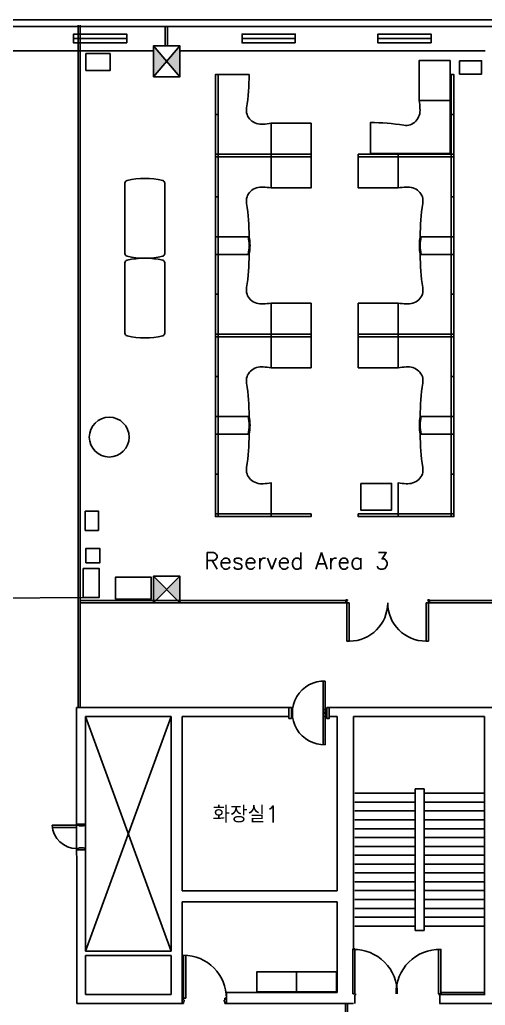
# Model space of a CAD drawing. Header units: millimetres. Extents: x -126150 to 252300, y 0 to 89100.
# Drawn here: x 169887 to 180406, y 40906 to 63165 of the extents above; entities that cross this region are included whole.
import ezdxf
from ezdxf.xclip import XClip

# ---------------------------------------------------------------- set-up
doc = ezdxf.new("R2010")
doc.units = ezdxf.units.MM
doc.header["$LTSCALE"] = 1500
doc.header["$XCLIPFRAME"] = 0
doc.linetypes.add('CEN', pattern=[62, 60, -1, 0, -1])
doc.layers.add('arch', color=8, linetype='Continuous')
doc.layers.add('XREF', color=7, linetype='CEN')
doc.styles.add('arch', font='romans.shx', dxfattribs={"bigfont": 'GHS.SHX'})

# ---------------------------------------------------------------- blocks, each defined once
blk = doc.blocks.new('탁자')
at = {"color": 0, "linetype": 'Continuous'}
for p, q in [((164955, 1018), (163361, 1018)), ((164955, 118), (163361, 118))]:
    blk.add_line(p, q, dxfattribs=at)
for centre, radius, start, end in [((165108, 568), 1850, 167.4156, 192.5844), ((163361, 958), 60, 90, 167.4156), ((164955, 958), 60, 12.5844, 90), ((163208, 568), 1850, 347.4156, 12.5844), ((163361, 178), 60, 192.5844, 270), ((164955, 178), 60, 270, 347.4156)]:
    blk.add_arc(centre, radius, start, end, dxfattribs=at)
blk = doc.blocks.new('문틀3')
at = {"color": 0}
for p, q in [((-15, 32), (-15, -38)), ((13, 32), (-15, 32)), ((13, -18), (13, 32)), ((-15, -38), (25, -38)), ((25, -18), (13, -18)), ((25, -38), (25, -18))]:
    blk.add_line(p, q, dxfattribs=at)
blk = doc.blocks.new('XR-사무동', base_point=(461, 408.4))
at = {"layer": 'arch'}
h = blk.add_hatch(color=256, dxfattribs=at)
h.dxf.hatch_style = 1
h.paths.add_polyline_path([(155731.1, 58724.7), (156031.1, 59074.7), (155731.1, 59424.7)])
h.paths.add_polyline_path([(156031.1, 59074.7), (156331.1, 58724.7), (156331.1, 59424.7)])
h = blk.add_hatch(color=256, dxfattribs=at)
h.dxf.hatch_style = 1
h.paths.add_polyline_path([(156331.1, 47444.7), (156031.1, 47144.7), (156331.1, 46844.7)])
h.paths.add_polyline_path([(155731.1, 47444.7), (155731.1, 46844.7), (156031.1, 47144.7)])
for p, q in [((137201.2, 60014.7), (198971.1, 60014.7)), ((154031.1, 44479.7), (154031.1, 59894.6)), ((154081.1, 44479.7), (154081.1, 59894.6)), ((137341.1, 59864.7), (198821.1, 59864.7)), ((156001.1, 59424.7), (156001.1, 59864.7)), ((156051.1, 59424.7), (156051.1, 59864.7)), ((155131.1, 59589.7), (153931.1, 59589.7)), ((158937.8, 59591.6), (157737.8, 59591.6)), ((162006.3, 59589.7), (160806.3, 59589.7)), ((150331.1, 59314.7), (155731.1, 59314.7)), ((155731.1, 58724.7), (156331.1, 59424.7)), ((155731.1, 59424.7), (156331.1, 58724.7)), ((156331.1, 59314.7), (163231.1, 59314.7)), ((155731.1, 46844.7), (156331.1, 47444.7)), ((155731.1, 47444.7), (156331.1, 46844.7)), ((137731.1, 46844.7), (154148.9, 46968.6)), ((154081.1, 46894.7), (160078.2, 46894.7)), ((154081.1, 46844.7), (160078.2, 46844.7)), ((160081.2, 46844.7), (160156.2, 46844.7)), ((160106.2, 46844.7), (160106.2, 45979.7)), ((160156.2, 46844.7), (160156.2, 45979.7)), ((161896.2, 46844.7), (161896.2, 45979.7)), ((161971.2, 46844.7), (161896.2, 46844.7)), ((161946.2, 46844.7), (161946.2, 45979.7)), ((161974.2, 46894.7), (170251.3, 46894.7)), ((161974.2, 46844.7), (170251.3, 46844.7)), ((160106.2, 45979.7), (160161.2, 45979.7)), ((161946.2, 45979.7), (161891.2, 45979.7)), ((153995.8, 44479.7), (158795.2, 44479.9)), ((154001.3, 37799.6), (153995.8, 44479.7)), ((159601.6, 44359.9), (159581.6, 44359.9)), ((159591.6, 44369.9), (159591.6, 44349.9)), ((159705.2, 44479.9), (163461.9, 44479.9)), ((154200.5, 38979.6), (154195.7, 44279.8)), ((154195.7, 44279.8), (156130.9, 44279.8)), ((154195.7, 44279.8), (156130.9, 38978.9)), ((156130.7, 44279.8), (154200.5, 38979.6)), ((156130.9, 44279.8), (156130.9, 38978.9)), ((156380.8, 44279.8), (156380.7, 40343.8)), ((156380.8, 44279.8), (158795.2, 44279.9)), ((156380.8, 44279.8), (156380.8, 42524.1)), ((159705.2, 44279.8), (159880.9, 44279.8)), ((159880.9, 44279.8), (159880.8, 40344.3)), ((160256.9, 44279.9), (160256.8, 39028)), ((160256.9, 44279.9), (163211.9, 44279.9)), ((163211.9, 44279.9), (163211.9, 38001.5)), ((160280.9, 42544.7), (161648.9, 42544.7)), ((161648.9, 42644.7), (161648.9, 39444.7)), ((161848.9, 42644.7), (161648.9, 42644.7)), ((161848.9, 42644.7), (161848.9, 39444.7)), ((161848.9, 42544.7), (163216.9, 42544.7)), ((161648.9, 42344.7), (160280.9, 42344.7)), ((163216.9, 42344.7), (161848.9, 42344.7)), ((161648.9, 42144.7), (160280.9, 42144.7)), ((163216.9, 42144.7), (161848.9, 42144.7)), ((161648.9, 41944.7), (160280.9, 41944.7)), ((163216.9, 41944.7), (161848.9, 41944.7)), ((153997.9, 41820.2), (153447.9, 41820.2)), ((153997.9, 41770.2), (153447.9, 41770.2)), ((154196.9, 41845.2), (153997.9, 41845.2)), ((153997.9, 41845.2), (154197.9, 41845.2)), ((154197.9, 41845.2), (153997.9, 41845.2)), ((153997.9, 41845.2), (153997.9, 41820.2)), ((154197.9, 41845.2), (153997.9, 41845.2)), ((153997.9, 41820.2), (154047.9, 41820.2)), ((154047.9, 41820.2), (154047.9, 41805.2)), ((154047.9, 41805.2), (154147.9, 41805.2)), ((154147.9, 41805.2), (154197.9, 41820.2)), ((154197.9, 41820.2), (154197.9, 41845.2)), ((161648.9, 41744.7), (160280.9, 41744.7)), ((163216.9, 41744.7), (161848.9, 41744.7)), ((161648.9, 41544.7), (160280.9, 41544.7)), ((163216.9, 41544.7), (161848.9, 41544.7)), ((153997.9, 41270.2), (153997.9, 41295.2)), ((153997.9, 41295.2), (154047.9, 41295.2)), ((154197.9, 41270.2), (153997.9, 41270.2)), ((154197.9, 41270.2), (153997.9, 41270.2)), ((154047.9, 41295.2), (154047.9, 41310.2)), ((154047.9, 41310.2), (154147.9, 41310.2)), ((154147.9, 41310.2), (154197.9, 41295.2)), ((154197.9, 41295.2), (154197.9, 41270.2)), ((161648.9, 41344.7), (160280.9, 41344.7)), ((163216.9, 41344.7), (161848.9, 41344.7)), ((161648.9, 41144.7), (160280.9, 41144.7)), ((163216.9, 41144.7), (161848.9, 41144.7)), ((161648.9, 40944.7), (160280.9, 40944.7)), ((161648.9, 40744.7), (160280.9, 40744.7)), ((163216.9, 40944.7), (161848.9, 40944.7)), ((163216.9, 40744.7), (161848.9, 40744.7)), ((161648.9, 40544.7), (160280.9, 40544.7)), ((163216.9, 40544.7), (161848.9, 40544.7)), ((159880.8, 40344.3), (156380.7, 40343.8)), ((161648.9, 40344.7), (160280.8, 40344.7)), ((163216.9, 40344.7), (161848.9, 40344.7)), ((159880.8, 40094.3), (156380.8, 40093.8)), ((156380.8, 40093.8), (156380.8, 37798.8)), ((159880.8, 40094.3), (159880.8, 38047.6)), ((161648.9, 40144.7), (160280.8, 40144.7)), ((163216.9, 40144.7), (161848.9, 40144.7)), ((161648.9, 39944.7), (160280.8, 39944.7)), ((163216.9, 39944.7), (161848.9, 39944.7)), ((161648.9, 39744.7), (160280.8, 39744.7)), ((163216.9, 39744.7), (161848.9, 39744.7)), ((161648.9, 39544.7), (160280.8, 39544.7)), ((161848.9, 39444.7), (161648.9, 39444.7)), ((163216.9, 39544.7), (161848.9, 39544.7)), ((156130.9, 38978.9), (154200.5, 38979.6)), ((160285.8, 39028), (160240.8, 39027.8)), ((160240.8, 39027.8), (160240.8, 38047.5)), ((156130.9, 38878.9), (154200.6, 38879.6)), ((154201.4, 37999.5), (154200.6, 38879.6)), ((156130.9, 38878.9), (156130.9, 37998.9)), ((156415.8, 38884.1), (156415.8, 37869.1)), ((156465.8, 38882.8), (156465.8, 37918.8)), ((156131.7, 37998.9), (154201.4, 37999.5)), ((156380.8, 37918.8), (156380.8, 37798.8)), ((156415.8, 37918.8), (156380.8, 37918.8)), ((156465.8, 37918.8), (156415.8, 37918.8)), ((156415.8, 37918.8), (156415.8, 37868.8)), ((156430.8, 37868.8), (156415.8, 37868.8)), ((156430.8, 37868.8), (156430.8, 37838.8)), ((157331.1, 37868.5), (157331.1, 37838.5)), ((157331.1, 37868.5), (157346.1, 37868.5)), ((157346.1, 37918.5), (157346.1, 37868.5)), ((157346.1, 37918.5), (157381.1, 37918.5)), ((159880.8, 38047.6), (157381.1, 38048.4)), ((157381.1, 38048.4), (157381.1, 37798.4)), ((157381.1, 37918.5), (157381.1, 37798.5)), ((160295.8, 38017.5), (160240.8, 38017.5)), ((160285.8, 37982.5), (160285.8, 37797.5)), ((160295.8, 37982.5), (160285.8, 37982.5)), ((160295.8, 38017.5), (160295.8, 37982.5)), ((163230.9, 38001.5), (162185.8, 38001.9)), ((162190.8, 38016.9), (162245.8, 38016.9)), ((162190.8, 38016.9), (162190.8, 37981.9)), ((162190.8, 37981.9), (162200.8, 37981.9)), ((162200.8, 37981.9), (162200.8, 37796.9)), ((163230.9, 38046.5), (162240.8, 38046.9)), ((156380.8, 37798.8), (154001.3, 37799.6)), ((156415.8, 37798.8), (156380.8, 37798.8)), ((156415.8, 37838.8), (156415.8, 37798.8)), ((156430.8, 37838.8), (156415.8, 37838.8)), ((157331.1, 37838.5), (157346.1, 37838.5)), ((157346.1, 37838.5), (157346.1, 37798.5)), ((157346.1, 37798.5), (157381.1, 37798.5)), ((160256.8, 37797.5), (157381.1, 37798.4)), ((160071.1, 37797.5), (160071.1, 37449.5)), ((160121.1, 37797.5), (160121.1, 37449.5)), ((163480.9, 37796.4), (162195.8, 37796.9))]:
    blk.add_line(p, q, dxfattribs=at)
for points in [[(155131.1, 59489.7), (153931.1, 59489.7), (153931.1, 59689.7), (155131.1, 59689.7)], [(158937.8, 59491.6), (157737.8, 59491.6), (157737.8, 59691.6), (158937.8, 59691.6)], [(162006.3, 59489.7), (160806.3, 59489.7), (160806.3, 59689.7), (162006.3, 59689.7)], [(154757.6, 59249.9), (154757.6, 58869.9), (154207.6, 58869.9), (154207.6, 59249.9)], [(155731.1, 58724.7), (156331.1, 58724.7), (156331.1, 59424.7), (155731.1, 59424.7)], [(161736.6, 58190.6), (161736.6, 59090.6), (162436.6, 59090.6), (162436.6, 58190.6)], [(162648.6, 59087), (163148.6, 59087), (163148.6, 58787), (162648.6, 58787)], [(157195.4, 57874.7), (157135.4, 57874.7), (157135.4, 58774.7), (157195.4, 58774.7)], [(162521.1, 57874.7), (162461.1, 57874.7), (162461.1, 58774.7), (162521.1, 58774.7)], [(157195.4, 56974.7), (157135.4, 56974.7), (157135.4, 57874.7), (157195.4, 57874.7)], [(162521.1, 56974.7), (162461.1, 56974.7), (162461.1, 57874.7), (162521.1, 57874.7)], [(158395.4, 57674.7), (159295.4, 57674.7), (159295.4, 56974.7), (158395.4, 56974.7)], [(157135.4, 56974.7), (157195.4, 56974.7), (157195.4, 56914.7), (157135.4, 56914.7)], [(157195.4, 56014.7), (157135.4, 56014.7), (157135.4, 56914.7), (157195.4, 56914.7)], [(157195.4, 56974.7), (158395.4, 56974.7), (158395.4, 56914.7), (157195.4, 56914.7)], [(158395.4, 56974.7), (159295.4, 56974.7), (159295.4, 56914.7), (158395.4, 56914.7)], [(158395.4, 56914.7), (159295.4, 56914.7), (159295.4, 56214.7), (158395.4, 56214.7)], [(160361.1, 56974.7), (161261.1, 56974.7), (161261.1, 56914.7), (160361.1, 56914.7)], [(161261.1, 56914.7), (160361.1, 56914.7), (160361.1, 56214.7), (161261.1, 56214.7)], [(161261.1, 56974.7), (162461.1, 56974.7), (162461.1, 56914.7), (161261.1, 56914.7)], [(162461.1, 56914.7), (162521.1, 56914.7), (162521.1, 56974.7), (162461.1, 56974.7)], [(162521.1, 56014.7), (162461.1, 56014.7), (162461.1, 56914.7), (162521.1, 56914.7)], [(157195.4, 55114.7), (157135.4, 55114.7), (157135.4, 56014.7), (157195.4, 56014.7)], [(162521.1, 55114.7), (162461.1, 55114.7), (162461.1, 56014.7), (162521.1, 56014.7)], [(157195.4, 54714.7), (157135.4, 54714.7), (157135.4, 55114.7), (157195.4, 55114.7)], [(162521.1, 54714.7), (162461.1, 54714.7), (162461.1, 55114.7), (162521.1, 55114.7)], [(157195.4, 53814.7), (157135.4, 53814.7), (157135.4, 54714.7), (157195.4, 54714.7)], [(162521.1, 53814.7), (162461.1, 53814.7), (162461.1, 54714.7), (162521.1, 54714.7)], [(157195.4, 52914.7), (157135.4, 52914.7), (157135.4, 53814.7), (157195.4, 53814.7)], [(162521.1, 52914.7), (162461.1, 52914.7), (162461.1, 53814.7), (162521.1, 53814.7)], [(159295.4, 53614.7), (158395.4, 53614.7), (158395.4, 52914.7), (159295.4, 52914.7)], [(160361.1, 53614.7), (161261.1, 53614.7), (161261.1, 52914.7), (160361.1, 52914.7)], [(157135.4, 52854.7), (157195.4, 52854.7), (157195.4, 52914.7), (157135.4, 52914.7)], [(157195.4, 51954.7), (157135.4, 51954.7), (157135.4, 52854.7), (157195.4, 52854.7)], [(157195.4, 52854.7), (158395.4, 52854.7), (158395.4, 52914.7), (157195.4, 52914.7)], [(158395.4, 52854.7), (159295.4, 52854.7), (159295.4, 52914.7), (158395.4, 52914.7)], [(158395.4, 52854.7), (159295.4, 52854.7), (159295.4, 52154.7), (158395.4, 52154.7)], [(160361.1, 52914.7), (161261.1, 52914.7), (161261.1, 52854.7), (160361.1, 52854.7)], [(161261.1, 52854.7), (160361.1, 52854.7), (160361.1, 52154.7), (161261.1, 52154.7)], [(161261.1, 52914.7), (162461.1, 52914.7), (162461.1, 52854.7), (161261.1, 52854.7)], [(162461.1, 52854.7), (162521.1, 52854.7), (162521.1, 52914.7), (162461.1, 52914.7)], [(162521.1, 51954.7), (162461.1, 51954.7), (162461.1, 52854.7), (162521.1, 52854.7)], [(157195.4, 51054.7), (157135.4, 51054.7), (157135.4, 51954.7), (157195.4, 51954.7)], [(162521.1, 51054.7), (162461.1, 51054.7), (162461.1, 51954.7), (162521.1, 51954.7)], [(157195.4, 50654.7), (157135.4, 50654.7), (157135.4, 51054.7), (157195.4, 51054.7)], [(162521.1, 50654.7), (162461.1, 50654.7), (162461.1, 51054.7), (162521.1, 51054.7)], [(157195.4, 49754.7), (157135.4, 49754.7), (157135.4, 50654.7), (157195.4, 50654.7)], [(162521.1, 49754.7), (162461.1, 49754.7), (162461.1, 50654.7), (162521.1, 50654.7)], [(157135.4, 49754.7), (157195.4, 49754.7), (157195.4, 48854.7), (157135.4, 48854.7)], [(162461.1, 49754.7), (162521.1, 49754.7), (162521.1, 48854.7), (162461.1, 48854.7)], [(160415.5, 49540.8), (161115.5, 49540.8), (161115.5, 48940.8), (160415.5, 48940.8)], [(154492.9, 48482.3), (154192.9, 48482.3), (154192.9, 48912.3), (154492.9, 48912.3)], [(157135.4, 48854.7), (157195.4, 48854.7), (157195.4, 48794.7), (157135.4, 48794.7)], [(157195.4, 48854.7), (158395.4, 48854.7), (158395.4, 48794.7), (157195.4, 48794.7)], [(158395.4, 48854.7), (159295.4, 48854.7), (159295.4, 48794.7), (158395.4, 48794.7)], [(160361.1, 48854.7), (161261.1, 48854.7), (161261.1, 48794.7), (160361.1, 48794.7)], [(161261.1, 48854.7), (162461.1, 48854.7), (162461.1, 48794.7), (161261.1, 48794.7)], [(162461.1, 48854.7), (162521.1, 48854.7), (162521.1, 48794.7), (162461.1, 48794.7)], [(154202.6, 47751.1), (154202.6, 48071.1), (154522.6, 48071.1), (154522.6, 47751.1)], [(154148.9, 46968.6), (154148.9, 47618), (154508.9, 47618), (154508.9, 46968.6)], [(154878.8, 46927), (155678.8, 46927), (155678.8, 47427), (154878.8, 47427)], [(155731.1, 46844.7), (156331.1, 46844.7), (156331.1, 47444.7), (155731.1, 47444.7)], [(158795.2, 44484.9), (158850.2, 44484.9), (158850.2, 44234.9), (158795.2, 44234.9)], [(159650.2, 44484.9), (159705.2, 44484.9), (159705.2, 44234.9), (159650.2, 44234.9)], [(160240.8, 39017.5), (160285.8, 39017.5), (160285.8, 38017.5), (160240.8, 38017.5)], [(162171.8, 39016.9), (162226.8, 39016.9), (162226.8, 38016.9), (162171.8, 38016.9)], [(158068.8, 38058.4), (158068.8, 38508.4), (158968.8, 38508.4), (158968.8, 38058.4)], [(158968.8, 38058.4), (158968.8, 38508.4), (159868.8, 38508.4), (159868.8, 38058.4)]]:
    blk.add_lwpolyline(points, close=True, dxfattribs=at)
for points in [[(158395.4, 57674.7), (158395.4, 56974.7), (157195.4, 56974.7), (157195.4, 57774.7), (157195.4, 58774.7), (157895.4, 58774.7, -0.0377304), (157838.6, 58023.4, 0.260795), (157927.6, 57751, 0.2165579), (158212.6, 57656.4, 0.0383422), (158395.4, 57674.7), (158395.4, 56974.7), (158395.4, 57674.7)], [(161736.6, 58190.6), (162436.6, 58190.6), (162436.6, 56990.6), (161636.6, 56990.6), (160636.6, 56990.6), (160636.6, 57690.6, -0.0377304), (161388, 57633.8, 0.260795), (161660.3, 57722.8, 0.2165579), (161755, 58007.7, 0.0383422), (161736.6, 58190.6), (162436.6, 58190.6), (161736.6, 58190.6)], [(158395.4, 56214.7), (158395.4, 56914.7), (157195.4, 56914.7), (157195.4, 56114.7), (157195.4, 55114.7), (157895.4, 55114.7, 0.0377304), (157838.6, 55866.1, -0.260795), (157927.6, 56138.4, -0.2165579), (158212.6, 56233.1, -0.0383422), (158395.4, 56214.7), (158395.4, 56914.7), (158395.4, 56214.7)], [(161261.1, 56214.7), (161261.1, 56914.7), (162461.1, 56914.7), (162461.1, 56114.7), (162461.1, 55114.7), (161761.1, 55114.7, -0.0377304), (161817.9, 55866.1, 0.260795), (161728.9, 56138.4, 0.2165579), (161444, 56233.1, 0.0383422), (161261.1, 56214.7), (161261.1, 56914.7), (161261.1, 56214.7)], [(157912.7, 54989.6, -0.0183557), (157915.4, 54914.7, -0.0183557), (157912.7, 54839.9, -0.0157475), (157903.1, 54762.3, 0.0227286), (157895.4, 54714.7), (157195.4, 54714.7), (157195.4, 55114.7), (157895.4, 55114.7, 0.0227286), (157903.1, 55067.2, -0.0157475), (157912.7, 54989.6)], [(157874.6, 54714.7, 0.1041833), (157874.6, 55114.7)], [(161743.9, 54989.6, 0.0183557), (161741.1, 54914.7, 0.0183557), (161743.9, 54839.9, 0.0157475), (161753.5, 54762.3, -0.0227286), (161761.1, 54714.7), (162461.1, 54714.7), (162461.1, 55114.7), (161761.1, 55114.7, -0.0227286), (161753.5, 55067.2, 0.0157475), (161743.9, 54989.6)], [(161782, 54714.7, -0.1041833), (161782, 55114.7)], [(158395.4, 53614.7), (158395.4, 52914.7), (157195.4, 52914.7), (157195.4, 53714.7), (157195.4, 54714.7), (157895.4, 54714.7, -0.0377304), (157838.6, 53963.4, 0.260795), (157927.6, 53691, 0.2165579), (158212.6, 53596.4, 0.0383422), (158395.4, 53614.7), (158395.4, 52914.7), (158395.4, 53614.7)], [(161261.1, 53614.7), (161261.1, 52914.7), (162461.1, 52914.7), (162461.1, 53714.7), (162461.1, 54714.7), (161761.1, 54714.7, 0.0377304), (161817.9, 53963.4, -0.260795), (161728.9, 53691, -0.2165579), (161444, 53596.4, -0.0383422), (161261.1, 53614.7), (161261.1, 52914.7), (161261.1, 53614.7)], [(158395.4, 52154.7), (158395.4, 52854.7), (157195.4, 52854.7), (157195.4, 52054.7), (157195.4, 51054.7), (157895.4, 51054.7, 0.0377304), (157838.6, 51806.1, -0.260795), (157927.6, 52078.4, -0.2165579), (158212.6, 52173.1, -0.0383422), (158395.4, 52154.7), (158395.4, 52854.7), (158395.4, 52154.7)], [(161261.1, 52154.7), (161261.1, 52854.7), (162461.1, 52854.7), (162461.1, 52054.7), (162461.1, 51054.7), (161761.1, 51054.7, -0.0377304), (161817.9, 51806.1, 0.260795), (161728.9, 52078.4, 0.2165579), (161444, 52173.1, 0.0383422), (161261.1, 52154.7), (161261.1, 52854.7), (161261.1, 52154.7)], [(157912.7, 50929.6, -0.0183557), (157915.4, 50854.7, -0.0183557), (157912.7, 50779.9, -0.0157475), (157903.1, 50702.3, 0.0227286), (157895.4, 50654.7), (157195.4, 50654.7), (157195.4, 51054.7), (157895.4, 51054.7, 0.0227286), (157903.1, 51007.2, -0.0157475), (157912.7, 50929.6)], [(157874.6, 50654.7, 0.1041833), (157874.6, 51054.7)], [(161743.9, 50929.6, 0.0183557), (161741.1, 50854.7, 0.0183557), (161743.9, 50779.9, 0.0157475), (161753.5, 50702.3, -0.0227286), (161761.1, 50654.7), (162461.1, 50654.7), (162461.1, 51054.7), (161761.1, 51054.7, -0.0227286), (161753.5, 51007.2, 0.0157475), (161743.9, 50929.6)], [(161782, 50654.7, -0.1041833), (161782, 51054.7)], [(158395.4, 49554.7), (158395.4, 48854.7), (157195.4, 48854.7), (157195.4, 49654.7), (157195.4, 50654.7), (157895.4, 50654.7, -0.0377304), (157838.6, 49903.4, 0.260795), (157927.6, 49631, 0.2165579), (158212.6, 49536.4, 0.0383422), (158395.4, 49554.7), (158395.4, 48854.7), (158395.4, 49554.7)], [(161261.1, 49554.7), (161261.1, 48854.7), (162461.1, 48854.7), (162461.1, 49654.7), (162461.1, 50654.7), (161761.1, 50654.7, 0.0377304), (161817.9, 49903.4, -0.260795), (161728.9, 49631, -0.2165579), (161444, 49536.4, -0.0383422), (161261.1, 49554.7), (161261.1, 48854.7), (161261.1, 49554.7)]]:
    blk.add_lwpolyline(points, format="xyb", dxfattribs=at)
for points in [[(159616.6, 45079.2), (159616.6, 44280.7), (159566.6, 44280.7), (159566.6, 45079.2)], [(159566.6, 43640.5), (159566.6, 44439), (159616.6, 44439), (159616.6, 43640.5)]]:
    blk.add_lwpolyline(points, dxfattribs=at)
for centre, radius in [((154734.4, 50588), 450), ((159591.6, 44359.9), 10)]:
    blk.add_circle(centre, radius, dxfattribs=at)
for centre, radius, start, end in [((160161.2, 46844.7), 865, 270, 0), ((161891.2, 46844.7), 865, 180, 270), ((159591.6, 44359.9), 719.7, 88.00946, 271.99054), ((153997.9, 41845.2), 550, 182.60525, 270), ((160263.3, 38040), 977.5, 358.68105, 91.3183), ((162194.3, 38040), 976.9, 88.38721, 181.31977), ((156415.8, 37918.8), 965.3, 359.72328, 90)]:
    blk.add_arc(centre, radius, start, end, dxfattribs=at)
for name, p, rotation in [('탁자', (154972.5, 219686.8), 270), ('탁자', (154972.5, 217886.8), 270), ('문틀3', (161958.8, 46877.1), 180)]:
    blk.add_blockref(name, p, dxfattribs=dict(at, rotation=rotation))
at = {"layer": 'arch', "xscale": -1, "rotation": 180}
blk.add_blockref('문틀3', (160093.5, 46877.1), dxfattribs=at)
at = {"layer": 'arch', "style": 'arch'}
for s, p in [('Reserved Area 3', (156880.5, 47603.7)), ('화장실1', (157068.7, 41882))]:
    blk.add_text(s, height=375, dxfattribs=at).set_placement(p)

msp = doc.modelspace()

# ---------------------------------------------------------------- block references
at = {"layer": 'XREF'}
ref = msp.add_blockref('XR-사무동', (17636, 3558.4), dxfattribs=at)
XClip(ref).set_block_clipping_path([(122959.57041176, 7987.6163593146), (212271.3042388193, 71918.024120137)])

doc.saveas('drawing.dxf')
